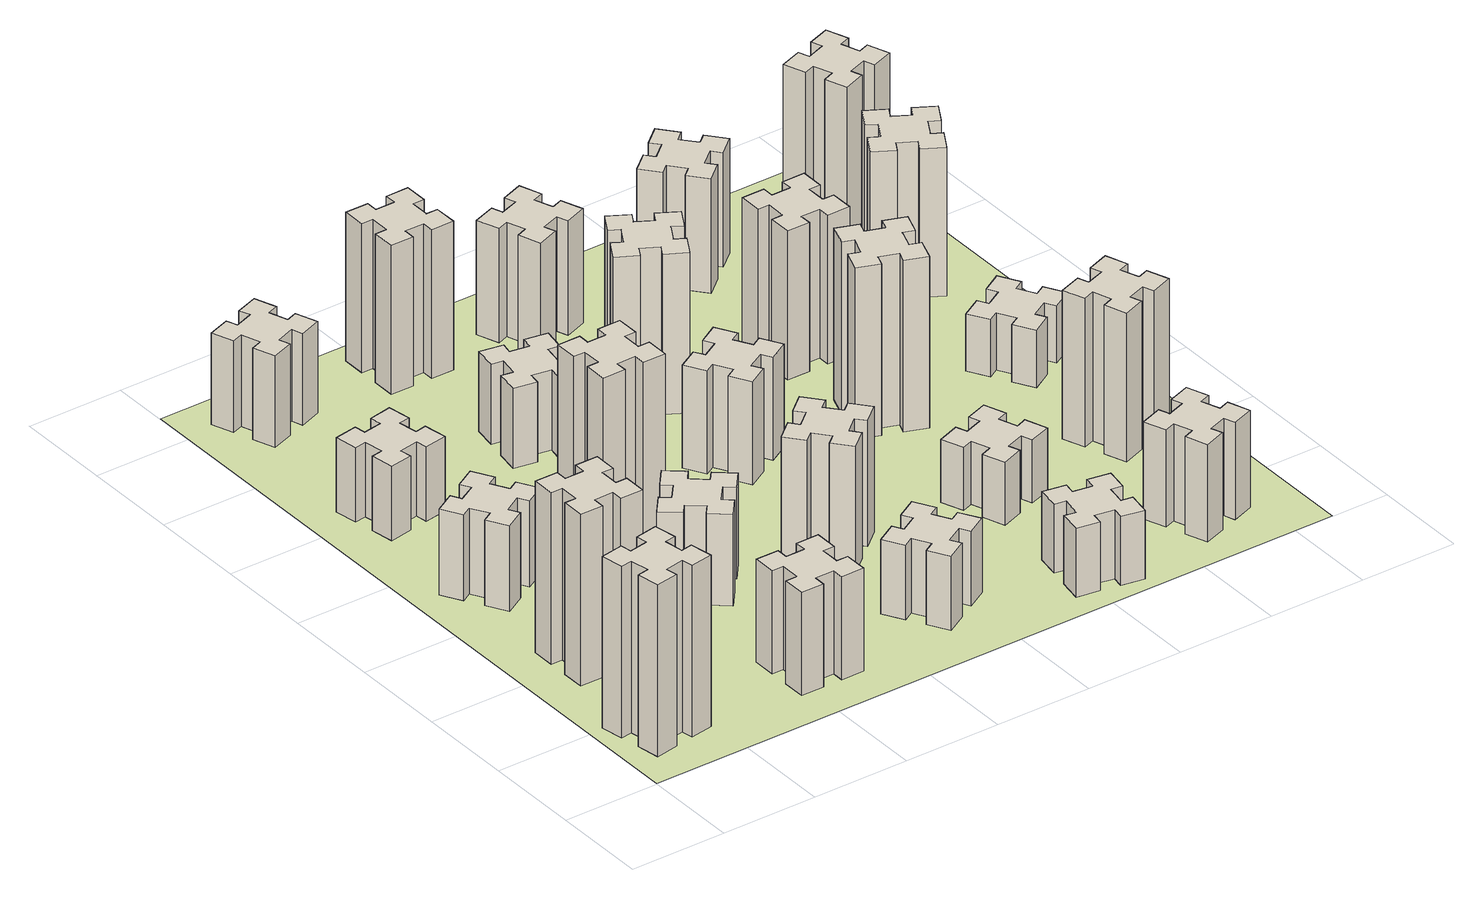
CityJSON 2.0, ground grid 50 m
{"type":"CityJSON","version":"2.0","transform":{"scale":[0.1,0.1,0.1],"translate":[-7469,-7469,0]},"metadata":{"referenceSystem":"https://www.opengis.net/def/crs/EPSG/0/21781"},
"CityObjects":{
"building1":{"type":"Building","attributes":{"class":"1000","function":"1000","usage":"1000","yearOfConstruction":2016,"roofType":"1000","measuredHeight":90,"storeysAboveGround":30,"storeysBelowGround":0},"geometry":[{"type":"Solid","lod":"1","boundaries":[[[[0,1,2,3,4,5,6,7,8,9,10,11,12,13,14,15,16,17,18,19]],[[17,16,20,21]],[[16,15,22,20]],[[15,14,23,22]],[[14,13,24,23]],[[13,12,25,24]],[[12,11,26,25]],[[11,10,27,26]],[[10,9,28,27]],[[9,8,29,28]],[[8,7,30,29]],[[7,6,31,30]],[[6,5,32,31]],[[5,4,33,32]],[[4,3,34,33]],[[3,2,35,34]],[[2,1,36,35]],[[1,0,37,36]],[[0,19,38,37]],[[19,18,39,38]],[[18,17,21,39]],[[24,25,26,27,28,29,30,31,32,33,34,35,36,37,38,39,21,20,22,23]]]]}]},
"building2":{"type":"Building","attributes":{"class":"1000","function":"1000","usage":"1000","yearOfConstruction":2016,"roofType":"1000","measuredHeight":90,"storeysAboveGround":30,"storeysBelowGround":0},"geometry":[{"type":"Solid","lod":"1","boundaries":[[[[40,41,42,43,44,45,46,47,48,49,50,51,52,53,54,55,56,57,58,59]],[[57,56,60,61]],[[56,55,62,60]],[[55,54,63,62]],[[54,53,64,63]],[[53,52,65,64]],[[52,51,66,65]],[[51,50,67,66]],[[50,49,68,67]],[[49,48,69,68]],[[48,47,70,69]],[[47,46,71,70]],[[46,45,72,71]],[[45,44,73,72]],[[44,43,74,73]],[[43,42,75,74]],[[42,41,76,75]],[[41,40,77,76]],[[40,59,78,77]],[[59,58,79,78]],[[58,57,61,79]],[[64,65,66,67,68,69,70,71,72,73,74,75,76,77,78,79,61,60,62,63]]]]}]},
"building3":{"type":"Building","attributes":{"class":"1000","function":"1000","usage":"1000","yearOfConstruction":2016,"roofType":"1000","measuredHeight":45,"storeysAboveGround":30,"storeysBelowGround":0},"geometry":[{"type":"Solid","lod":"1","boundaries":[[[[80,81,82,83,84,85,86,87,88,89,90,91,92,93,94,95,96,97,98,99]],[[97,96,100,101]],[[96,95,102,100]],[[95,94,103,102]],[[94,93,104,103]],[[93,92,105,104]],[[92,91,106,105]],[[91,90,107,106]],[[90,89,108,107]],[[89,88,109,108]],[[88,87,110,109]],[[87,86,111,110]],[[86,85,112,111]],[[85,84,113,112]],[[84,83,114,113]],[[83,82,115,114]],[[82,81,116,115]],[[81,80,117,116]],[[80,99,118,117]],[[99,98,119,118]],[[98,97,101,119]],[[104,105,106,107,108,109,110,111,112,113,114,115,116,117,118,119,101,100,102,103]]]]}]},
"building4":{"type":"Building","attributes":{"class":"1000","function":"1000","usage":"1000","yearOfConstruction":2016,"roofType":"1000","measuredHeight":39,"storeysAboveGround":30,"storeysBelowGround":0},"geometry":[{"type":"Solid","lod":"1","boundaries":[[[[120,121,122,123,124,125,126,127,128,129,130,131,132,133,134,135,136,137,138,139]],[[137,136,140,141]],[[136,135,142,140]],[[135,134,143,142]],[[134,133,144,143]],[[133,132,145,144]],[[132,131,146,145]],[[131,130,147,146]],[[130,129,148,147]],[[129,128,149,148]],[[128,127,150,149]],[[127,126,151,150]],[[126,125,152,151]],[[125,124,153,152]],[[124,123,154,153]],[[123,122,155,154]],[[122,121,156,155]],[[121,120,157,156]],[[120,139,158,157]],[[139,138,159,158]],[[138,137,141,159]],[[144,145,146,147,148,149,150,151,152,153,154,155,156,157,158,159,141,140,142,143]]]]}]},
"building5":{"type":"Building","attributes":{"class":"1000","function":"1000","usage":"1000","yearOfConstruction":2016,"roofType":"1000","measuredHeight":54,"storeysAboveGround":30,"storeysBelowGround":0},"geometry":[{"type":"Solid","lod":"1","boundaries":[[[[160,161,162,163,164,165,166,167,168,169,170,171,172,173,174,175,176,177,178,179]],[[177,176,180,181]],[[176,175,182,180]],[[175,174,183,182]],[[174,173,184,183]],[[173,172,185,184]],[[172,171,186,185]],[[171,170,187,186]],[[170,169,188,187]],[[169,168,189,188]],[[168,167,190,189]],[[167,166,191,190]],[[166,165,192,191]],[[165,164,193,192]],[[164,163,194,193]],[[163,162,195,194]],[[162,161,196,195]],[[161,160,197,196]],[[160,179,198,197]],[[179,178,199,198]],[[178,177,181,199]],[[184,185,186,187,188,189,190,191,192,193,194,195,196,197,198,199,181,180,182,183]]]]}]},
"building6":{"type":"Building","attributes":{"class":"1000","function":"1000","usage":"1000","yearOfConstruction":2016,"roofType":"1000","measuredHeight":48,"storeysAboveGround":30,"storeysBelowGround":0},"geometry":[{"type":"Solid","lod":"1","boundaries":[[[[200,201,202,203,204,205,206,207,208,209,210,211,212,213,214,215,216,217,218,219]],[[217,216,220,221]],[[216,215,222,220]],[[215,214,223,222]],[[214,213,224,223]],[[213,212,225,224]],[[212,211,226,225]],[[211,210,227,226]],[[210,209,228,227]],[[209,208,229,228]],[[208,207,230,229]],[[207,206,231,230]],[[206,205,232,231]],[[205,204,233,232]],[[204,203,234,233]],[[203,202,235,234]],[[202,201,236,235]],[[201,200,237,236]],[[200,219,238,237]],[[219,218,239,238]],[[218,217,221,239]],[[224,225,226,227,228,229,230,231,232,233,234,235,236,237,238,239,221,220,222,223]]]]}]},
"building7":{"type":"Building","attributes":{"class":"1000","function":"1000","usage":"1000","yearOfConstruction":2016,"roofType":"1000","measuredHeight":48,"storeysAboveGround":30,"storeysBelowGround":0},"geometry":[{"type":"Solid","lod":"1","boundaries":[[[[240,241,242,243,244,245,246,247,248,249,250,251,252,253,254,255,256,257,258,259]],[[257,256,260,261]],[[256,255,262,260]],[[255,254,263,262]],[[254,253,264,263]],[[253,252,265,264]],[[252,251,266,265]],[[251,250,267,266]],[[250,249,268,267]],[[249,248,269,268]],[[248,247,270,269]],[[247,246,271,270]],[[246,245,272,271]],[[245,244,273,272]],[[244,243,274,273]],[[243,242,275,274]],[[242,241,276,275]],[[241,240,277,276]],[[240,259,278,277]],[[259,258,279,278]],[[258,257,261,279]],[[264,265,266,267,268,269,270,271,272,273,274,275,276,277,278,279,261,260,262,263]]]]}]},
"building8":{"type":"Building","attributes":{"class":"1000","function":"1000","usage":"1000","yearOfConstruction":2016,"roofType":"1000","measuredHeight":90,"storeysAboveGround":30,"storeysBelowGround":0},"geometry":[{"type":"Solid","lod":"1","boundaries":[[[[280,281,282,283,284,285,286,287,288,289,290,291,292,293,294,295,296,297,298,299]],[[297,296,300,301]],[[296,295,302,300]],[[295,294,303,302]],[[294,293,304,303]],[[293,292,305,304]],[[292,291,306,305]],[[291,290,307,306]],[[290,289,308,307]],[[289,288,309,308]],[[288,287,310,309]],[[287,286,311,310]],[[286,285,312,311]],[[285,284,313,312]],[[284,283,314,313]],[[283,282,315,314]],[[282,281,316,315]],[[281,280,317,316]],[[280,299,318,317]],[[299,298,319,318]],[[298,297,301,319]],[[304,305,306,307,308,309,310,311,312,313,314,315,316,317,318,319,301,300,302,303]]]]}]},
"building9":{"type":"Building","attributes":{"class":"1000","function":"1000","usage":"1000","yearOfConstruction":2016,"roofType":"1000","measuredHeight":42,"storeysAboveGround":30,"storeysBelowGround":0},"geometry":[{"type":"Solid","lod":"1","boundaries":[[[[320,321,322,323,324,325,326,327,328,329,330,331,332,333,334,335,336,337,338,339]],[[337,336,340,341]],[[336,335,342,340]],[[335,334,343,342]],[[334,333,344,343]],[[333,332,345,344]],[[332,331,346,345]],[[331,330,347,346]],[[330,329,348,347]],[[329,328,349,348]],[[328,327,350,349]],[[327,326,351,350]],[[326,325,352,351]],[[325,324,353,352]],[[324,323,354,353]],[[323,322,355,354]],[[322,321,356,355]],[[321,320,357,356]],[[320,339,358,357]],[[339,338,359,358]],[[338,337,341,359]],[[344,345,346,347,348,349,350,351,352,353,354,355,356,357,358,359,341,340,342,343]]]]}]},
"building10":{"type":"Building","attributes":{"class":"1000","function":"1000","usage":"1000","yearOfConstruction":2016,"roofType":"1000","measuredHeight":39,"storeysAboveGround":30,"storeysBelowGround":0},"geometry":[{"type":"Solid","lod":"1","boundaries":[[[[360,361,362,363,364,365,366,367,368,369,370,371,372,373,374,375,376,377,378,379]],[[377,376,380,381]],[[376,375,382,380]],[[375,374,383,382]],[[374,373,384,383]],[[373,372,385,384]],[[372,371,386,385]],[[371,370,387,386]],[[370,369,388,387]],[[369,368,389,388]],[[368,367,390,389]],[[367,366,391,390]],[[366,365,392,391]],[[365,364,393,392]],[[364,363,394,393]],[[363,362,395,394]],[[362,361,396,395]],[[361,360,397,396]],[[360,379,398,397]],[[379,378,399,398]],[[378,377,381,399]],[[384,385,386,387,388,389,390,391,392,393,394,395,396,397,398,399,381,380,382,383]]]]}]},
"building11":{"type":"Building","attributes":{"class":"1000","function":"1000","usage":"1000","yearOfConstruction":2016,"roofType":"1000","measuredHeight":66,"storeysAboveGround":30,"storeysBelowGround":0},"geometry":[{"type":"Solid","lod":"1","boundaries":[[[[400,401,402,403,404,405,406,407,408,409,410,411,412,413,414,415,416,417,418,419]],[[417,416,420,421]],[[416,415,422,420]],[[415,414,423,422]],[[414,413,424,423]],[[413,412,425,424]],[[412,411,426,425]],[[411,410,427,426]],[[410,409,428,427]],[[409,408,429,428]],[[408,407,430,429]],[[407,406,431,430]],[[406,405,432,431]],[[405,404,433,432]],[[404,403,434,433]],[[403,402,435,434]],[[402,401,436,435]],[[401,400,437,436]],[[400,419,438,437]],[[419,418,439,438]],[[418,417,421,439]],[[424,425,426,427,428,429,430,431,432,433,434,435,436,437,438,439,421,420,422,423]]]]}]},
"building12":{"type":"Building","attributes":{"class":"1000","function":"1000","usage":"1000","yearOfConstruction":2016,"roofType":"1000","measuredHeight":78,"storeysAboveGround":30,"storeysBelowGround":0},"geometry":[{"type":"Solid","lod":"1","boundaries":[[[[440,441,442,443,444,445,446,447,448,449,450,451,452,453,454,455,456,457,458,459]],[[457,456,460,461]],[[456,455,462,460]],[[455,454,463,462]],[[454,453,464,463]],[[453,452,465,464]],[[452,451,466,465]],[[451,450,467,466]],[[450,449,468,467]],[[449,448,469,468]],[[448,447,470,469]],[[447,446,471,470]],[[446,445,472,471]],[[445,444,473,472]],[[444,443,474,473]],[[443,442,475,474]],[[442,441,476,475]],[[441,440,477,476]],[[440,459,478,477]],[[459,458,479,478]],[[458,457,461,479]],[[464,465,466,467,468,469,470,471,472,473,474,475,476,477,478,479,461,460,462,463]]]]}]},
"building13":{"type":"Building","attributes":{"class":"1000","function":"1000","usage":"1000","yearOfConstruction":2016,"roofType":"1000","measuredHeight":54,"storeysAboveGround":30,"storeysBelowGround":0},"geometry":[{"type":"Solid","lod":"1","boundaries":[[[[480,481,482,483,484,485,486,487,488,489,490,491,492,493,494,495,496,497,498,499]],[[497,496,500,501]],[[496,495,502,500]],[[495,494,503,502]],[[494,493,504,503]],[[493,492,505,504]],[[492,491,506,505]],[[491,490,507,506]],[[490,489,508,507]],[[489,488,509,508]],[[488,487,510,509]],[[487,486,511,510]],[[486,485,512,511]],[[485,484,513,512]],[[484,483,514,513]],[[483,482,515,514]],[[482,481,516,515]],[[481,480,517,516]],[[480,499,518,517]],[[499,498,519,518]],[[498,497,501,519]],[[504,505,506,507,508,509,510,511,512,513,514,515,516,517,518,519,501,500,502,503]]]]}]},
"building14":{"type":"Building","attributes":{"class":"1000","function":"1000","usage":"1000","yearOfConstruction":2016,"roofType":"1000","measuredHeight":84,"storeysAboveGround":30,"storeysBelowGround":0},"geometry":[{"type":"Solid","lod":"1","boundaries":[[[[520,521,522,523,524,525,526,527,528,529,530,531,532,533,534,535,536,537,538,539]],[[537,536,540,541]],[[536,535,542,540]],[[535,534,543,542]],[[534,533,544,543]],[[533,532,545,544]],[[532,531,546,545]],[[531,530,547,546]],[[530,529,548,547]],[[529,528,549,548]],[[528,527,550,549]],[[527,526,551,550]],[[526,525,552,551]],[[525,524,553,552]],[[524,523,554,553]],[[523,522,555,554]],[[522,521,556,555]],[[521,520,557,556]],[[520,539,558,557]],[[539,538,559,558]],[[538,537,541,559]],[[544,545,546,547,548,549,550,551,552,553,554,555,556,557,558,559,541,540,542,543]]]]}]},
"building15":{"type":"Building","attributes":{"class":"1000","function":"1000","usage":"1000","yearOfConstruction":2016,"roofType":"1000","measuredHeight":36,"storeysAboveGround":30,"storeysBelowGround":0},"geometry":[{"type":"Solid","lod":"1","boundaries":[[[[560,561,562,563,564,565,566,567,568,569,570,571,572,573,574,575,576,577,578,579]],[[577,576,580,581]],[[576,575,582,580]],[[575,574,583,582]],[[574,573,584,583]],[[573,572,585,584]],[[572,571,586,585]],[[571,570,587,586]],[[570,569,588,587]],[[569,568,589,588]],[[568,567,590,589]],[[567,566,591,590]],[[566,565,592,591]],[[565,564,593,592]],[[564,563,594,593]],[[563,562,595,594]],[[562,561,596,595]],[[561,560,597,596]],[[560,579,598,597]],[[579,578,599,598]],[[578,577,581,599]],[[584,585,586,587,588,589,590,591,592,593,594,595,596,597,598,599,581,580,582,583]]]]}]},
"building16":{"type":"Building","attributes":{"class":"1000","function":"1000","usage":"1000","yearOfConstruction":2016,"roofType":"1000","measuredHeight":60,"storeysAboveGround":30,"storeysBelowGround":0},"geometry":[{"type":"Solid","lod":"1","boundaries":[[[[600,601,602,603,604,605,606,607,608,609,610,611,612,613,614,615,616,617,618,619]],[[617,616,620,621]],[[616,615,622,620]],[[615,614,623,622]],[[614,613,624,623]],[[613,612,625,624]],[[612,611,626,625]],[[611,610,627,626]],[[610,609,628,627]],[[609,608,629,628]],[[608,607,630,629]],[[607,606,631,630]],[[606,605,632,631]],[[605,604,633,632]],[[604,603,634,633]],[[603,602,635,634]],[[602,601,636,635]],[[601,600,637,636]],[[600,619,638,637]],[[619,618,639,638]],[[618,617,621,639]],[[624,625,626,627,628,629,630,631,632,633,634,635,636,637,638,639,621,620,622,623]]]]}]},
"building17":{"type":"Building","attributes":{"class":"1000","function":"1000","usage":"1000","yearOfConstruction":2016,"roofType":"1000","measuredHeight":33,"storeysAboveGround":30,"storeysBelowGround":0},"geometry":[{"type":"Solid","lod":"1","boundaries":[[[[640,641,642,643,644,645,646,647,648,649,650,651,652,653,654,655,656,657,658,659]],[[657,656,660,661]],[[656,655,662,660]],[[655,654,663,662]],[[654,653,664,663]],[[653,652,665,664]],[[652,651,666,665]],[[651,650,667,666]],[[650,649,668,667]],[[649,648,669,668]],[[648,647,670,669]],[[647,646,671,670]],[[646,645,672,671]],[[645,644,673,672]],[[644,643,674,673]],[[643,642,675,674]],[[642,641,676,675]],[[641,640,677,676]],[[640,659,678,677]],[[659,658,679,678]],[[658,657,661,679]],[[664,665,666,667,668,669,670,671,672,673,674,675,676,677,678,679,661,660,662,663]]]]}]},
"building18":{"type":"Building","attributes":{"class":"1000","function":"1000","usage":"1000","yearOfConstruction":2016,"roofType":"1000","measuredHeight":90,"storeysAboveGround":30,"storeysBelowGround":0},"geometry":[{"type":"Solid","lod":"1","boundaries":[[[[680,681,682,683,684,685,686,687,688,689,690,691,692,693,694,695,696,697,698,699]],[[697,696,700,701]],[[696,695,702,700]],[[695,694,703,702]],[[694,693,704,703]],[[693,692,705,704]],[[692,691,706,705]],[[691,690,707,706]],[[690,689,708,707]],[[689,688,709,708]],[[688,687,710,709]],[[687,686,711,710]],[[686,685,712,711]],[[685,684,713,712]],[[684,683,714,713]],[[683,682,715,714]],[[682,681,716,715]],[[681,680,717,716]],[[680,699,718,717]],[[699,698,719,718]],[[698,697,701,719]],[[704,705,706,707,708,709,710,711,712,713,714,715,716,717,718,719,701,700,702,703]]]]}]},
"building19":{"type":"Building","attributes":{"class":"1000","function":"1000","usage":"1000","yearOfConstruction":2016,"roofType":"1000","measuredHeight":78,"storeysAboveGround":30,"storeysBelowGround":0},"geometry":[{"type":"Solid","lod":"1","boundaries":[[[[720,721,722,723,724,725,726,727,728,729,730,731,732,733,734,735,736,737,738,739]],[[737,736,740,741]],[[736,735,742,740]],[[735,734,743,742]],[[734,733,744,743]],[[733,732,745,744]],[[732,731,746,745]],[[731,730,747,746]],[[730,729,748,747]],[[729,728,749,748]],[[728,727,750,749]],[[727,726,751,750]],[[726,725,752,751]],[[725,724,753,752]],[[724,723,754,753]],[[723,722,755,754]],[[722,721,756,755]],[[721,720,757,756]],[[720,739,758,757]],[[739,738,759,758]],[[738,737,741,759]],[[744,745,746,747,748,749,750,751,752,753,754,755,756,757,758,759,741,740,742,743]]]]}]},
"building20":{"type":"Building","attributes":{"class":"1000","function":"1000","usage":"1000","yearOfConstruction":2016,"roofType":"1000","measuredHeight":51,"storeysAboveGround":30,"storeysBelowGround":0},"geometry":[{"type":"Solid","lod":"1","boundaries":[[[[760,761,762,763,764,765,766,767,768,769,770,771,772,773,774,775,776,777,778,779]],[[777,776,780,781]],[[776,775,782,780]],[[775,774,783,782]],[[774,773,784,783]],[[773,772,785,784]],[[772,771,786,785]],[[771,770,787,786]],[[770,769,788,787]],[[769,768,789,788]],[[768,767,790,789]],[[767,766,791,790]],[[766,765,792,791]],[[765,764,793,792]],[[764,763,794,793]],[[763,762,795,794]],[[762,761,796,795]],[[761,760,797,796]],[[760,779,798,797]],[[779,778,799,798]],[[778,777,781,799]],[[784,785,786,787,788,789,790,791,792,793,794,795,796,797,798,799,781,780,782,783]]]]}]},
"building21":{"type":"Building","attributes":{"class":"1000","function":"1000","usage":"1000","yearOfConstruction":2016,"roofType":"1000","measuredHeight":60,"storeysAboveGround":30,"storeysBelowGround":0},"geometry":[{"type":"Solid","lod":"1","boundaries":[[[[800,801,802,803,804,805,806,807,808,809,810,811,812,813,814,815,816,817,818,819]],[[817,816,820,821]],[[816,815,822,820]],[[815,814,823,822]],[[814,813,824,823]],[[813,812,825,824]],[[812,811,826,825]],[[811,810,827,826]],[[810,809,828,827]],[[809,808,829,828]],[[808,807,830,829]],[[807,806,831,830]],[[806,805,832,831]],[[805,804,833,832]],[[804,803,834,833]],[[803,802,835,834]],[[802,801,836,835]],[[801,800,837,836]],[[800,819,838,837]],[[819,818,839,838]],[[818,817,821,839]],[[824,825,826,827,828,829,830,831,832,833,834,835,836,837,838,839,821,820,822,823]]]]}]},
"building22":{"type":"Building","attributes":{"class":"1000","function":"1000","usage":"1000","yearOfConstruction":2016,"roofType":"1000","measuredHeight":78,"storeysAboveGround":30,"storeysBelowGround":0},"geometry":[{"type":"Solid","lod":"1","boundaries":[[[[840,841,842,843,844,845,846,847,848,849,850,851,852,853,854,855,856,857,858,859]],[[857,856,860,861]],[[856,855,862,860]],[[855,854,863,862]],[[854,853,864,863]],[[853,852,865,864]],[[852,851,866,865]],[[851,850,867,866]],[[850,849,868,867]],[[849,848,869,868]],[[848,847,870,869]],[[847,846,871,870]],[[846,845,872,871]],[[845,844,873,872]],[[844,843,874,873]],[[843,842,875,874]],[[842,841,876,875]],[[841,840,877,876]],[[840,859,878,877]],[[859,858,879,878]],[[858,857,861,879]],[[864,865,866,867,868,869,870,871,872,873,874,875,876,877,878,879,861,860,862,863]]]]}]},
"building23":{"type":"Building","attributes":{"class":"1000","function":"1000","usage":"1000","yearOfConstruction":2016,"roofType":"1000","measuredHeight":30,"storeysAboveGround":30,"storeysBelowGround":0},"geometry":[{"type":"Solid","lod":"1","boundaries":[[[[880,881,882,883,884,885,886,887,888,889,890,891,892,893,894,895,896,897,898,899]],[[897,896,900,901]],[[896,895,902,900]],[[895,894,903,902]],[[894,893,904,903]],[[893,892,905,904]],[[892,891,906,905]],[[891,890,907,906]],[[890,889,908,907]],[[889,888,909,908]],[[888,887,910,909]],[[887,886,911,910]],[[886,885,912,911]],[[885,884,913,912]],[[884,883,914,913]],[[883,882,915,914]],[[882,881,916,915]],[[881,880,917,916]],[[880,899,918,917]],[[899,898,919,918]],[[898,897,901,919]],[[904,905,906,907,908,909,910,911,912,913,914,915,916,917,918,919,901,900,902,903]]]]}]},
"building24":{"type":"Building","attributes":{"class":"1000","function":"1000","usage":"1000","yearOfConstruction":2016,"roofType":"1000","measuredHeight":78,"storeysAboveGround":30,"storeysBelowGround":0},"geometry":[{"type":"Solid","lod":"1","boundaries":[[[[920,921,922,923,924,925,926,927,928,929,930,931,932,933,934,935,936,937,938,939]],[[937,936,940,941]],[[936,935,942,940]],[[935,934,943,942]],[[934,933,944,943]],[[933,932,945,944]],[[932,931,946,945]],[[931,930,947,946]],[[930,929,948,947]],[[929,928,949,948]],[[928,927,950,949]],[[927,926,951,950]],[[926,925,952,951]],[[925,924,953,952]],[[924,923,954,953]],[[923,922,955,954]],[[922,921,956,955]],[[921,920,957,956]],[[920,939,958,957]],[[939,938,959,958]],[[938,937,941,959]],[[944,945,946,947,948,949,950,951,952,953,954,955,956,957,958,959,941,940,942,943]]]]}]},
"building25":{"type":"Building","attributes":{"class":"1000","function":"1000","usage":"1000","yearOfConstruction":2016,"roofType":"1000","measuredHeight":78,"storeysAboveGround":30,"storeysBelowGround":0},"geometry":[{"type":"Solid","lod":"1","boundaries":[[[[960,961,962,963,964,965,966,967,968,969,970,971,972,973,974,975,976,977,978,979]],[[977,976,980,981]],[[976,975,982,980]],[[975,974,983,982]],[[974,973,984,983]],[[973,972,985,984]],[[972,971,986,985]],[[971,970,987,986]],[[970,969,988,987]],[[969,968,989,988]],[[968,967,990,989]],[[967,966,991,990]],[[966,965,992,991]],[[965,964,993,992]],[[964,963,994,993]],[[963,962,995,994]],[[962,961,996,995]],[[961,960,997,996]],[[960,979,998,997]],[[979,978,999,998]],[[978,977,981,999]],[[984,985,986,987,988,989,990,991,992,993,994,995,996,997,998,999,981,980,982,983]]]]}]},
"landuse1":{"type":"LandUse","attributes":{"name":"plot1","function":"1010"},"geometry":[{"type":"MultiSurface","lod":"1","boundaries":[[[1000,1001,1002,1003]]]}]}
},
"vertices":[
[245,258,0],[344,276,0],[354,217,0],[472,237,0],[451,356,0],[392,345,0],[375,444,0],[434,454,0],[413,572,0],[295,551,0],[305,492,0],[207,475,0],[197,534,0],[78,513,0],[99,395,0],[158,405,0],[176,307,0],[117,297,0],[137,178,0],[256,199,0],[176,307,900],[117,297,900],[158,405,900],[99,395,900],[78,513,900],[197,534,900],[207,475,900],[305,492,900],[295,551,900],[413,572,900],[434,454,900],[375,444,900],[392,345,900],[451,356,900],[472,237,900],[354,217,900],[344,276,900],[245,258,900],[256,199,900],[137,178,900],
[265,1065,0],[265,965,0],[205,965,0],[205,845,0],[325,845,0],[325,905,0],[425,905,0],[425,845,0],[545,845,0],[545,965,0],[485,965,0],[485,1065,0],[545,1065,0],[545,1185,0],[425,1185,0],[425,1125,0],[325,1125,0],[325,1185,0],[205,1185,0],[205,1065,0],[325,1125,900],[325,1185,900],[425,1125,900],[425,1185,900],[545,1185,900],[545,1065,900],[485,1065,900],[485,965,900],[545,965,900],[545,845,900],[425,845,900],[425,905,900],[325,905,900],[325,845,900],[205,845,900],[205,965,900],[265,965,900],[265,1065,900],[205,1065,900],[205,1185,900],
[364,1876,0],[277,1826,0],[247,1878,0],[143,1818,0],[203,1714,0],[255,1744,0],[305,1657,0],[253,1627,0],[313,1523,0],[417,1583,0],[387,1635,0],[474,1685,0],[504,1633,0],[608,1693,0],[548,1797,0],[496,1767,0],[446,1854,0],[498,1884,0],[438,1988,0],[334,1928,0],[446,1854,450],[498,1884,450],[496,1767,450],[548,1797,450],[608,1693,450],[504,1633,450],[474,1685,450],[387,1635,450],[417,1583,450],[313,1523,450],[253,1627,450],[305,1657,450],[255,1744,450],[203,1714,450],[143,1818,450],[247,1878,450],[277,1826,450],[364,1876,450],[334,1928,450],[438,1988,450],
[345,2378,0],[444,2396,0],[454,2337,0],[572,2357,0],[551,2476,0],[492,2465,0],[475,2564,0],[534,2574,0],[513,2692,0],[395,2671,0],[405,2612,0],[307,2595,0],[297,2654,0],[178,2633,0],[199,2515,0],[258,2525,0],[276,2427,0],[217,2417,0],[237,2298,0],[356,2319,0],[276,2427,390],[217,2417,390],[258,2525,390],[199,2515,390],[178,2633,390],[297,2654,390],[307,2595,390],[405,2612,390],[395,2671,390],[513,2692,390],[534,2574,390],[475,2564,390],[492,2465,390],[551,2476,390],[572,2357,390],[454,2337,390],[444,2396,390],[345,2378,390],[356,2319,390],[237,2298,390],
[1225,325,0],[1225,425,0],[1285,425,0],[1285,545,0],[1165,545,0],[1165,485,0],[1065,485,0],[1065,545,0],[945,545,0],[945,425,0],[1005,425,0],[1005,325,0],[945,325,0],[945,205,0],[1065,205,0],[1065,265,0],[1165,265,0],[1165,205,0],[1285,205,0],[1285,325,0],[1165,265,540],[1165,205,540],[1065,265,540],[1065,205,540],[945,205,540],[945,325,540],[1005,325,540],[1005,425,540],[945,425,540],[945,545,540],[1065,545,540],[1065,485,540],[1165,485,540],[1165,545,540],[1285,545,540],[1285,425,540],[1225,425,540],[1225,325,540],[1285,325,540],[1285,205,540],
[255,3445,0],[289,3351,0],[233,3330,0],[274,3217,0],[387,3259,0],[366,3315,0],[460,3349,0],[480,3293,0],[593,3334,0],[552,3447,0],[496,3426,0],[462,3520,0],[518,3540,0],[477,3653,0],[364,3612,0],[385,3556,0],[291,3522,0],[270,3578,0],[157,3537,0],[199,3424,0],[291,3522,480],[270,3578,480],[385,3556,480],[364,3612,480],[477,3653,480],[518,3540,480],[462,3520,480],[496,3426,480],[552,3447,480],[593,3334,480],[480,3293,480],[460,3349,480],[366,3315,480],[387,3259,480],[274,3217,480],[233,3330,480],[289,3351,480],[255,3445,480],[199,3424,480],[157,3537,480],
[1224,1267,0],[1148,1332,0],[1186,1378,0],[1094,1455,0],[1017,1363,0],[1063,1324,0],[999,1248,0],[953,1286,0],[876,1194,0],[968,1117,0],[1006,1163,0],[1083,1099,0],[1044,1053,0],[1136,976,0],[1213,1068,0],[1167,1106,0],[1232,1183,0],[1278,1144,0],[1355,1236,0],[1263,1313,0],[1232,1183,480],[1278,1144,480],[1167,1106,480],[1213,1068,480],[1136,976,480],[1044,1053,480],[1083,1099,480],[1006,1163,480],[968,1117,480],[876,1194,480],[953,1286,480],[999,1248,480],[1063,1324,480],[1017,1363,480],[1094,1455,480],[1186,1378,480],[1148,1332,480],[1224,1267,480],[1263,1313,480],[1355,1236,480],
[1165,1965,0],[1065,1965,0],[1065,2025,0],[945,2025,0],[945,1905,0],[1005,1905,0],[1005,1805,0],[945,1805,0],[945,1685,0],[1065,1685,0],[1065,1745,0],[1165,1745,0],[1165,1685,0],[1285,1685,0],[1285,1805,0],[1225,1805,0],[1225,1905,0],[1285,1905,0],[1285,2025,0],[1165,2025,0],[1225,1905,900],[1285,1905,900],[1225,1805,900],[1285,1805,900],[1285,1685,900],[1165,1685,900],[1165,1745,900],[1065,1745,900],[1065,1685,900],[945,1685,900],[945,1805,900],[1005,1805,900],[1005,1905,900],[945,1905,900],[945,2025,900],[1065,2025,900],[1065,1965,900],[1165,1965,900],[1165,2025,900],[1285,2025,900],
[1315,2527,0],[1332,2625,0],[1391,2615,0],[1412,2733,0],[1294,2754,0],[1284,2695,0],[1185,2712,0],[1196,2771,0],[1077,2792,0],[1057,2674,0],[1116,2664,0],[1098,2565,0],[1039,2576,0],[1018,2457,0],[1137,2437,0],[1147,2496,0],[1245,2478,0],[1235,2419,0],[1353,2398,0],[1374,2517,0],[1245,2478,420],[1235,2419,420],[1147,2496,420],[1137,2437,420],[1018,2457,420],[1039,2576,420],[1098,2565,420],[1116,2664,420],[1057,2674,420],[1077,2792,420],[1196,2771,420],[1185,2712,420],[1284,2695,420],[1294,2754,420],[1412,2733,420],[1391,2615,420],[1332,2625,420],[1315,2527,420],[1374,2517,420],[1353,2398,420],
[1976,487,0],[1926,574,0],[1978,604,0],[1918,708,0],[1814,648,0],[1844,596,0],[1757,546,0],[1727,598,0],[1623,538,0],[1683,434,0],[1735,464,0],[1785,377,0],[1733,347,0],[1793,243,0],[1897,303,0],[1867,355,0],[1954,405,0],[1984,353,0],[2088,413,0],[2028,517,0],[1954,405,390],[1984,353,390],[1867,355,390],[1897,303,390],[1793,243,390],[1733,347,390],[1785,377,390],[1735,464,390],[1683,434,390],[1623,538,390],[1727,598,390],[1757,546,390],[1844,596,390],[1814,648,390],[1918,708,390],[1978,604,390],[1926,574,390],[1976,487,390],[2028,517,390],[2088,413,390],
[1788,999,0],[1864,1063,0],[1903,1017,0],[1995,1094,0],[1918,1186,0],[1872,1148,0],[1807,1224,0],[1853,1263,0],[1776,1355,0],[1684,1278,0],[1723,1232,0],[1646,1167,0],[1608,1213,0],[1516,1136,0],[1593,1044,0],[1639,1083,0],[1703,1006,0],[1657,968,0],[1734,876,0],[1826,953,0],[1703,1006,660],[1657,968,660],[1639,1083,660],[1593,1044,660],[1516,1136,660],[1608,1213,660],[1646,1167,660],[1723,1232,660],[1684,1278,660],[1776,1355,660],[1853,1263,660],[1807,1224,660],[1872,1148,660],[1918,1186,660],[1995,1094,660],[1903,1017,660],[1864,1063,660],[1788,999,660],[1826,953,660],[1734,876,660],
[1005,3485,0],[1005,3385,0],[945,3385,0],[945,3265,0],[1065,3265,0],[1065,3325,0],[1165,3325,0],[1165,3265,0],[1285,3265,0],[1285,3385,0],[1225,3385,0],[1225,3485,0],[1285,3485,0],[1285,3605,0],[1165,3605,0],[1165,3545,0],[1065,3545,0],[1065,3605,0],[945,3605,0],[945,3485,0],[1065,3545,780],[1065,3605,780],[1165,3545,780],[1165,3605,780],[1285,3605,780],[1285,3485,780],[1225,3485,780],[1225,3385,780],[1285,3385,780],[1285,3265,780],[1165,3265,780],[1165,3325,780],[1065,3325,780],[1065,3265,780],[945,3265,780],[945,3385,780],[1005,3385,780],[1005,3485,780],[945,3485,780],[945,3605,780],
[1844,2076,0],[1757,2026,0],[1727,2078,0],[1623,2018,0],[1683,1914,0],[1735,1944,0],[1785,1857,0],[1733,1827,0],[1793,1723,0],[1897,1783,0],[1867,1835,0],[1954,1885,0],[1984,1833,0],[2088,1893,0],[2028,1997,0],[1976,1967,0],[1926,2054,0],[1978,2084,0],[1918,2188,0],[1814,2128,0],[1926,2054,540],[1978,2084,540],[1976,1967,540],[2028,1997,540],[2088,1893,540],[1984,1833,540],[1954,1885,540],[1867,1835,540],[1897,1783,540],[1793,1723,540],[1733,1827,540],[1785,1857,540],[1735,1944,540],[1683,1914,540],[1623,2018,540],[1727,2078,540],[1757,2026,540],[1844,2076,540],[1814,2128,540],[1918,2188,540],
[1785,2694,0],[1735,2607,0],[1683,2637,0],[1623,2533,0],[1727,2473,0],[1757,2525,0],[1844,2475,0],[1814,2423,0],[1918,2363,0],[1978,2467,0],[1926,2497,0],[1976,2584,0],[2028,2554,0],[2088,2658,0],[1984,2718,0],[1954,2666,0],[1867,2716,0],[1897,2768,0],[1793,2828,0],[1733,2724,0],[1867,2716,840],[1897,2768,840],[1954,2666,840],[1984,2718,840],[2088,2658,840],[2028,2554,840],[1976,2584,840],[1926,2497,840],[1978,2467,840],[1918,2363,840],[1814,2423,840],[1844,2475,840],[1757,2525,840],[1727,2473,840],[1623,2533,840],[1683,2637,840],[1735,2607,840],[1785,2694,840],[1733,2724,840],[1793,2828,840],
[2527,176,0],[2625,158,0],[2615,99,0],[2733,78,0],[2754,197,0],[2695,207,0],[2712,305,0],[2771,295,0],[2792,413,0],[2674,434,0],[2664,375,0],[2565,392,0],[2576,451,0],[2457,472,0],[2437,354,0],[2496,344,0],[2478,245,0],[2419,256,0],[2398,137,0],[2517,117,0],[2478,245,360],[2419,256,360],[2496,344,360],[2437,354,360],[2457,472,360],[2576,451,360],[2565,392,360],[2664,375,360],[2674,434,360],[2792,413,360],[2771,295,360],[2712,305,360],[2695,207,360],[2754,197,360],[2733,78,360],[2615,99,360],[2625,158,360],[2527,176,360],[2517,117,360],[2398,137,360],
[1635,3345,0],[1669,3251,0],[1613,3230,0],[1654,3117,0],[1767,3159,0],[1746,3215,0],[1840,3249,0],[1860,3193,0],[1973,3234,0],[1932,3347,0],[1876,3326,0],[1842,3420,0],[1898,3440,0],[1857,3553,0],[1744,3512,0],[1765,3456,0],[1671,3422,0],[1650,3478,0],[1537,3437,0],[1579,3324,0],[1671,3422,600],[1650,3478,600],[1765,3456,600],[1744,3512,600],[1857,3553,600],[1898,3440,600],[1842,3420,600],[1876,3326,600],[1932,3347,600],[1973,3234,600],[1860,3193,600],[1840,3249,600],[1746,3215,600],[1767,3159,600],[1654,3117,600],[1613,3230,600],[1669,3251,600],[1635,3345,600],[1579,3324,600],[1537,3437,600],
[2716,1006,0],[2682,1100,0],[2738,1120,0],[2697,1233,0],[2584,1192,0],[2605,1136,0],[2511,1102,0],[2490,1158,0],[2377,1117,0],[2419,1004,0],[2475,1025,0],[2509,931,0],[2453,910,0],[2494,797,0],[2607,839,0],[2586,895,0],[2680,929,0],[2700,873,0],[2813,914,0],[2772,1027,0],[2680,929,330],[2700,873,330],[2586,895,330],[2607,839,330],[2494,797,330],[2453,910,330],[2509,931,330],[2475,1025,330],[2419,1004,330],[2377,1117,330],[2490,1158,330],[2511,1102,330],[2605,1136,330],[2584,1192,330],[2697,1233,330],[2738,1120,330],[2682,1100,330],[2716,1006,330],[2772,1027,330],[2813,914,330],
[2680,1942,0],[2586,1976,0],[2607,2032,0],[2494,2073,0],[2453,1960,0],[2509,1940,0],[2475,1846,0],[2419,1867,0],[2377,1754,0],[2490,1713,0],[2511,1769,0],[2605,1735,0],[2584,1679,0],[2697,1637,0],[2738,1750,0],[2682,1771,0],[2716,1865,0],[2772,1844,0],[2813,1957,0],[2700,1998,0],[2716,1865,900],[2772,1844,900],[2682,1771,900],[2738,1750,900],[2697,1637,900],[2584,1679,900],[2605,1735,900],[2511,1769,900],[2490,1713,900],[2377,1754,900],[2419,1867,900],[2475,1846,900],[2509,1940,900],[2453,1960,900],[2494,2073,900],[2607,2032,900],[2586,1976,900],[2680,1942,900],[2700,1998,900],[2813,1957,900],
[2705,2445,0],[2705,2545,0],[2765,2545,0],[2765,2665,0],[2645,2665,0],[2645,2605,0],[2545,2605,0],[2545,2665,0],[2425,2665,0],[2425,2545,0],[2485,2545,0],[2485,2445,0],[2425,2445,0],[2425,2325,0],[2545,2325,0],[2545,2385,0],[2645,2385,0],[2645,2325,0],[2765,2325,0],[2765,2445,0],[2645,2385,780],[2645,2325,780],[2545,2385,780],[2545,2325,780],[2425,2325,780],[2425,2445,780],[2485,2445,780],[2485,2545,780],[2425,2545,780],[2425,2665,780],[2545,2665,780],[2545,2605,780],[2645,2605,780],[2645,2665,780],[2765,2665,780],[2765,2545,780],[2705,2545,780],[2705,2445,780],[2765,2445,780],[2765,2325,780],
[3356,366,0],[3322,460,0],[3378,480,0],[3337,593,0],[3224,552,0],[3245,496,0],[3151,462,0],[3130,518,0],[3017,477,0],[3059,364,0],[3115,385,0],[3149,291,0],[3093,270,0],[3134,157,0],[3247,199,0],[3226,255,0],[3320,289,0],[3340,233,0],[3453,274,0],[3412,387,0],[3320,289,510],[3340,233,510],[3226,255,510],[3247,199,510],[3134,157,510],[3093,270,510],[3149,291,510],[3115,385,510],[3059,364,510],[3017,477,510],[3130,518,510],[3151,462,510],[3245,496,510],[3224,552,510],[3337,593,510],[3378,480,510],[3322,460,510],[3356,366,510],[3412,387,510],[3453,274,510],
[2628,3219,0],[2704,3283,0],[2743,3237,0],[2835,3314,0],[2758,3406,0],[2712,3368,0],[2647,3444,0],[2693,3483,0],[2616,3575,0],[2524,3498,0],[2563,3452,0],[2486,3387,0],[2448,3433,0],[2356,3356,0],[2433,3264,0],[2479,3303,0],[2543,3226,0],[2497,3188,0],[2574,3096,0],[2666,3173,0],[2543,3226,600],[2497,3188,600],[2479,3303,600],[2433,3264,600],[2356,3356,600],[2448,3433,600],[2486,3387,600],[2563,3452,600],[2524,3498,600],[2616,3575,600],[2693,3483,600],[2647,3444,600],[2712,3368,600],[2758,3406,600],[2835,3314,600],[2743,3237,600],[2704,3283,600],[2628,3219,600],[2666,3173,600],[2574,3096,600],
[3215,1125,0],[3249,1031,0],[3193,1010,0],[3234,897,0],[3347,939,0],[3326,995,0],[3420,1029,0],[3440,973,0],[3553,1014,0],[3512,1127,0],[3456,1106,0],[3422,1200,0],[3478,1220,0],[3437,1333,0],[3324,1292,0],[3345,1236,0],[3251,1202,0],[3230,1258,0],[3117,1217,0],[3159,1104,0],[3251,1202,780],[3230,1258,780],[3345,1236,780],[3324,1292,780],[3437,1333,780],[3478,1220,780],[3422,1200,780],[3456,1106,780],[3512,1127,780],[3553,1014,780],[3440,973,780],[3420,1029,780],[3326,995,780],[3347,939,780],[3234,897,780],[3193,1010,780],[3249,1031,780],[3215,1125,780],[3159,1104,780],[3117,1217,780],
[3324,1976,0],[3237,1926,0],[3207,1978,0],[3103,1918,0],[3163,1814,0],[3215,1844,0],[3265,1757,0],[3213,1727,0],[3273,1623,0],[3377,1683,0],[3347,1735,0],[3434,1785,0],[3464,1733,0],[3568,1793,0],[3508,1897,0],[3456,1867,0],[3406,1954,0],[3458,1984,0],[3398,2088,0],[3294,2028,0],[3406,1954,300],[3458,1984,300],[3456,1867,300],[3508,1897,300],[3568,1793,300],[3464,1733,300],[3434,1785,300],[3347,1735,300],[3377,1683,300],[3273,1623,300],[3213,1727,300],[3265,1757,300],[3215,1844,300],[3163,1814,300],[3103,1918,300],[3207,1978,300],[3237,1926,300],[3324,1976,300],[3294,2028,300],[3398,2088,300],
[3434,2766,0],[3347,2816,0],[3377,2868,0],[3273,2928,0],[3213,2824,0],[3265,2794,0],[3215,2707,0],[3163,2737,0],[3103,2633,0],[3207,2573,0],[3237,2625,0],[3324,2575,0],[3294,2523,0],[3398,2463,0],[3458,2567,0],[3406,2597,0],[3456,2684,0],[3508,2654,0],[3568,2758,0],[3464,2818,0],[3456,2684,780],[3508,2654,780],[3406,2597,780],[3458,2567,780],[3398,2463,780],[3294,2523,780],[3324,2575,780],[3237,2625,780],[3207,2573,780],[3103,2633,780],[3163,2737,780],[3215,2707,780],[3265,2794,780],[3213,2824,780],[3273,2928,780],[3377,2868,780],[3347,2816,780],[3434,2766,780],[3464,2818,780],[3568,2758,780],
[3315,3345,0],[3349,3251,0],[3293,3230,0],[3334,3117,0],[3447,3159,0],[3426,3215,0],[3520,3249,0],[3540,3193,0],[3653,3234,0],[3612,3347,0],[3556,3326,0],[3522,3420,0],[3578,3440,0],[3537,3553,0],[3424,3512,0],[3445,3456,0],[3351,3422,0],[3330,3478,0],[3217,3437,0],[3259,3324,0],[3351,3422,780],[3330,3478,780],[3445,3456,780],[3424,3512,780],[3537,3553,780],[3578,3440,780],[3522,3420,780],[3556,3326,780],[3612,3347,780],[3653,3234,780],[3540,3193,780],[3520,3249,780],[3426,3215,780],[3447,3159,780],[3334,3117,780],[3293,3230,780],[3349,3251,780],[3315,3345,780],[3259,3324,780],[3217,3437,780],
[5,3705,0],[3705,3705,0],[3705,5,0],[5,5,0]
]}
